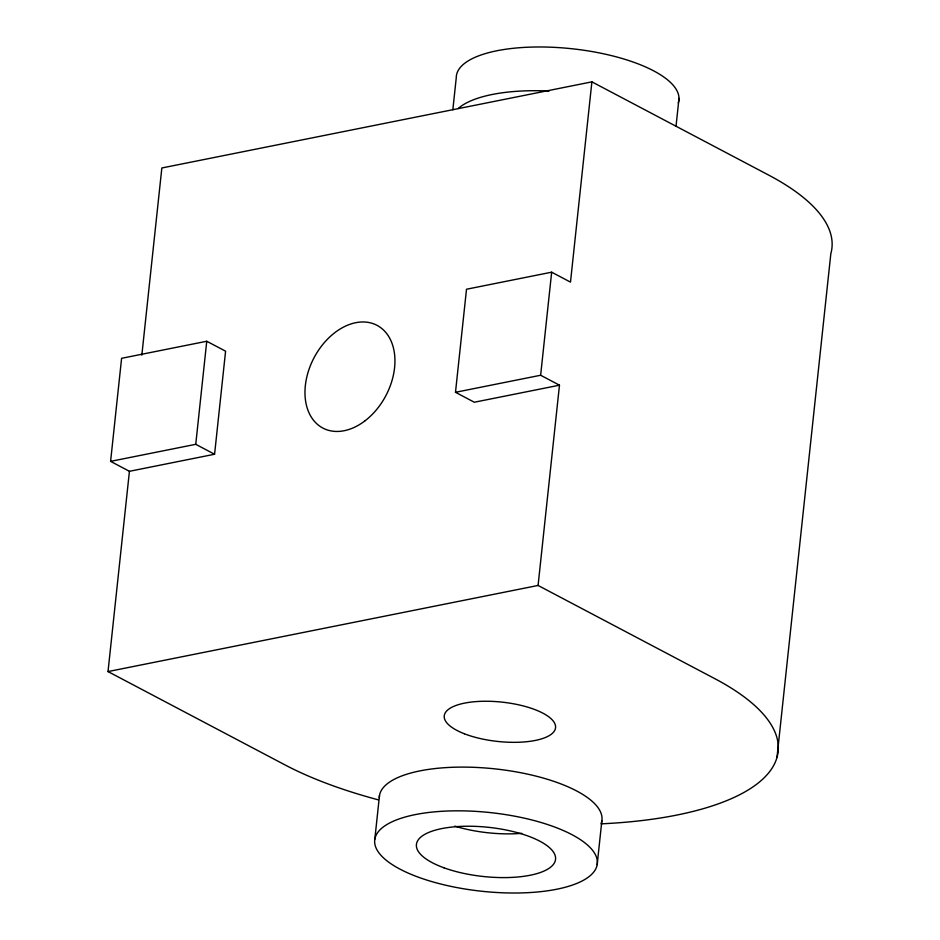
<?xml version="1.0" encoding="UTF-8"?>
<svg xmlns="http://www.w3.org/2000/svg" width="940" height="940" viewBox="0 0 940 940"><rect width="100%" height="100%" fill="white"/><g stroke="black" fill="none" stroke-linecap="round" stroke-linejoin="round"><path stroke-width="1.41" d="M110.591 461.364L121.601 358.305L206.753 341.255L225.588 351.184L214.579 454.243L129.426 471.304L110.591 461.364L195.743 444.315L214.579 454.243M378.385 799.87A279.803 98.9 6.1 0 1 284.879 764.843L108.018 671.571L129.426 471.304M141.834 355.179L161.845 167.978L591.894 81.862L768.744 175.134A279.803 98.9 6.1 0 1 830.831 253.706L777.004 757.299M195.743 444.315L206.753 341.255M374.813 839.232L379.49 795.51M452.833 109.804L456.264 77.738A111.919 39.562 6.1 0 1 573.905 48.962A111.919 39.562 6.1 0 1 678.269 102.942M601.095 823.84A279.803 98.9 6.1 0 0 714.929 678.727L538.08 585.456L559.476 385.189L474.324 402.238L455.489 392.297L466.51 289.238L551.663 272.189L570.486 282.118L591.894 81.862M559.476 385.189L540.641 375.248L551.663 272.189M597.182 864.6A111.919 39.562 6.1 0 0 435.984 811.725A111.919 39.562 6.1 0 0 424.833 879.429A111.919 39.562 6.1 0 0 597.182 864.6L601.847 820.879M676.036 126.089L678.997 98.394M455.489 392.297L540.641 375.248M108.018 671.571L538.08 585.456M521.782 833.322A69.948 24.722 6.1 0 1 454.819 826.143M379.302 797.802A111.919 39.562 6.1 0 1 497.107 769.108A111.919 39.562 6.1 0 1 601.283 823.123M458.238 108.488A111.919 39.562 6.1 0 1 549.113 91.051M365.272 420.615A58.057 40.608 -62.2 0 0 378.938 326.45A58.057 40.608 -62.2 0 0 305.664 383.062A58.057 40.608 -62.2 0 0 365.272 420.615M464.372 733.776A55.965 19.775 6.1 0 0 554.8 730.251A55.965 19.775 6.1 0 0 480.54 701.346A55.965 19.775 6.1 0 0 464.372 733.776M443.986 867.808A69.948 24.722 6.1 0 0 555.058 861.451A69.948 24.722 6.1 0 0 458.943 826.495A69.948 24.722 6.1 0 0 443.986 867.808"/></g></svg>
